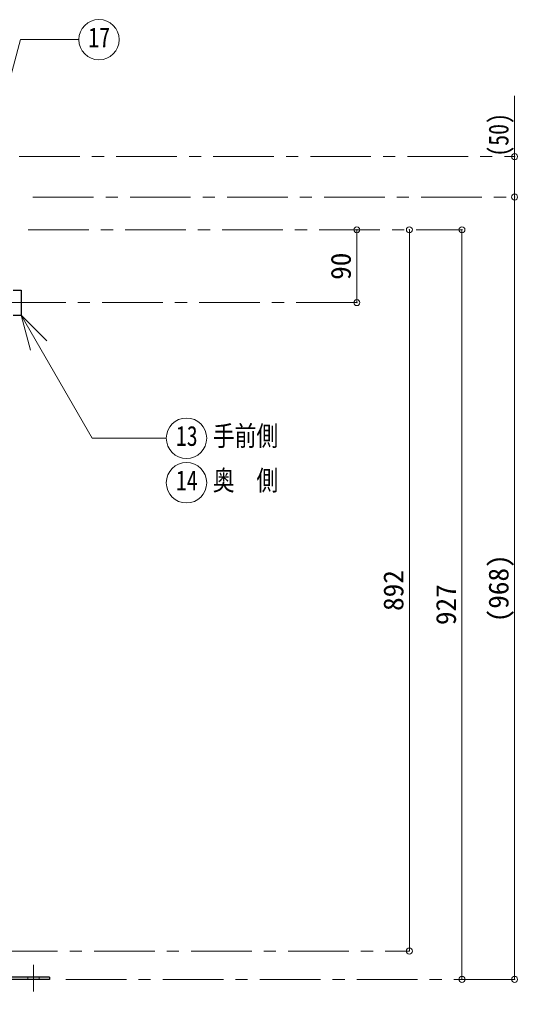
# Model space of a CAD drawing. Units: millimetres at full size, sheet at 1:15; some dimension numbers follow another scale. Extents: x -3184 to 2891, y -2037 to 2178.
# Drawn here: x 186 to 802, y -1252 to -50 of the extents above; entities that cross this region are included whole.
import ezdxf
from ezdxf.enums import TextEntityAlignment as Align

# ---------------------------------------------------------------- set-up
doc = ezdxf.new("R2010")
doc.units = ezdxf.units.MM
doc.header["$LTSCALE"] = 15
doc.header["$PDMODE"] = 32
doc.header["$PDSIZE"] = 7.5
doc.linetypes.add('CHAIN1', pattern=[8, 5, -1, 1, -1])
doc.linetypes.add('DASHED1', pattern=[1.8, 1.2, -0.6])
doc.layers.add('0-0', color=7, linetype='Continuous', lineweight=18)
doc.styles.add('ＭＳ ゴシック', font='')
doc.styles.get('ＭＳ ゴシック').set_extended_font_data('MS Gothic')

msp = doc.modelspace()

# ---------------------------------------------------------------- linework, layer by layer
at = {"layer": '0-0'}
for p, q in [((140.59, -249.52), (187.36, -74.97)), ((187.36, -74.97), (259.44, -74.97)), ((188.29, -415.62), (199.94, -459.09)), ((188.29, -415.62), (220.11, -447.44))]:
    msp.add_line(p, q, dxfattribs=at)
at = {"layer": '0-0', "color": 4, "lineweight": 9}
for p, q in [((798.3, -269.63), (798.3, -144.63)), ((798.3, -1237.13), (798.3, -269.63)), ((603.3, -310.13), (603.3, -400.13)), ((668.3, -1202.13), (668.3, -310.13)), ((733.3, -310.13), (733.3, -1237.13))]:
    msp.add_line(p, q, dxfattribs=at)
at = {"layer": '0-0', "color": 4, "linetype": 'CHAIN1', "lineweight": 9}
for p, q in [((65.8, -219.63), (798.3, -219.63)), ((202.8, -269.63), (798.3, -269.63)), ((196.8, -310.13), (733.3, -310.13)), ((603.3, -400.13), (113.3, -400.13)), ((158.3, -1202.13), (668.3, -1202.13)), ((203.3, -1219.13), (203.3, -1252.13)), ((243.3, -1237.13), (798.3, -1237.13))]:
    msp.add_line(p, q, dxfattribs=at)
at = {"layer": '0-0', "color": 5, "lineweight": 25}
for p, q in [((178.3, -415.63), (188.3, -415.63)), ((223.3, -1234.13), (-516.7, -1234.13))]:
    msp.add_line(p, q, dxfattribs=at)
at = {"layer": '0-0', "color": 4, "linetype": 'DASHED1', "lineweight": 9}
for p, q in [((196.3, -1234.13), (196.3, -1237.13)), ((210.3, -1234.13), (210.3, -1237.13))]:
    msp.add_line(p, q, dxfattribs=at)
at = {"layer": '0-0', "color": 5, "lineweight": 25}
for points in [[(178.3, -384.63), (188.3, -384.63), (188.3, -415.63)], [(223.3, -1234.13), (223.3, -1237.13), (-516.7, -1237.13)]]:
    msp.add_lwpolyline(points, dxfattribs=at)
at = {"layer": '0-0'}
msp.add_lwpolyline([(188.29, -415.62), (276.19, -567.87), (367.68, -567.87)], dxfattribs=at)
for centre in [(284.44, -74.97), (392.68, -567.87), (392.68, -622.87)]:
    msp.add_circle(centre, 25, dxfattribs=at)
at = {"layer": '0-0', "color": 1}
for p in [(798.3, -219.63), (798.3, -269.63), (603.3, -310.13), (668.3, -310.13), (733.3, -310.13), (603.3, -400.13), (668.3, -1202.13), (733.3, -1237.13), (798.3, -1237.13)]:
    msp.add_point(p, dxfattribs=at)

# ---------------------------------------------------------------- texts
at = {"layer": '0-0', "style": 'ＭＳ ゴシック', "width": 0.8}
for s, p in [('17', (271.31, -91.84)), ('13', (379.56, -584.75)), ('手前側', (425.18, -584.75)), ('14', (379.56, -639.75)), ('奥\u3000側', (425.18, -639.75))]:
    msp.add_text(s, height=24.74, dxfattribs=at).set_placement(p, align=Align.BOTTOM_LEFT)
msp.add_text('(50)', height=24.74, rotation=90, dxfattribs=at).set_placement((798.3, -219.63), align=Align.BOTTOM_LEFT)
at = {"layer": '0-0', "style": 'ＭＳ ゴシック'}
for s, p in [('90', (603.3, -372.01)), ('(968)', (798.3, -795.57)), ('892', (668.3, -781.44)), ('927', (733.3, -798.94))]:
    msp.add_text(s, height=24.74, rotation=90, dxfattribs=at).set_placement(p, align=Align.BOTTOM_LEFT)

doc.saveas('drawing.dxf')
